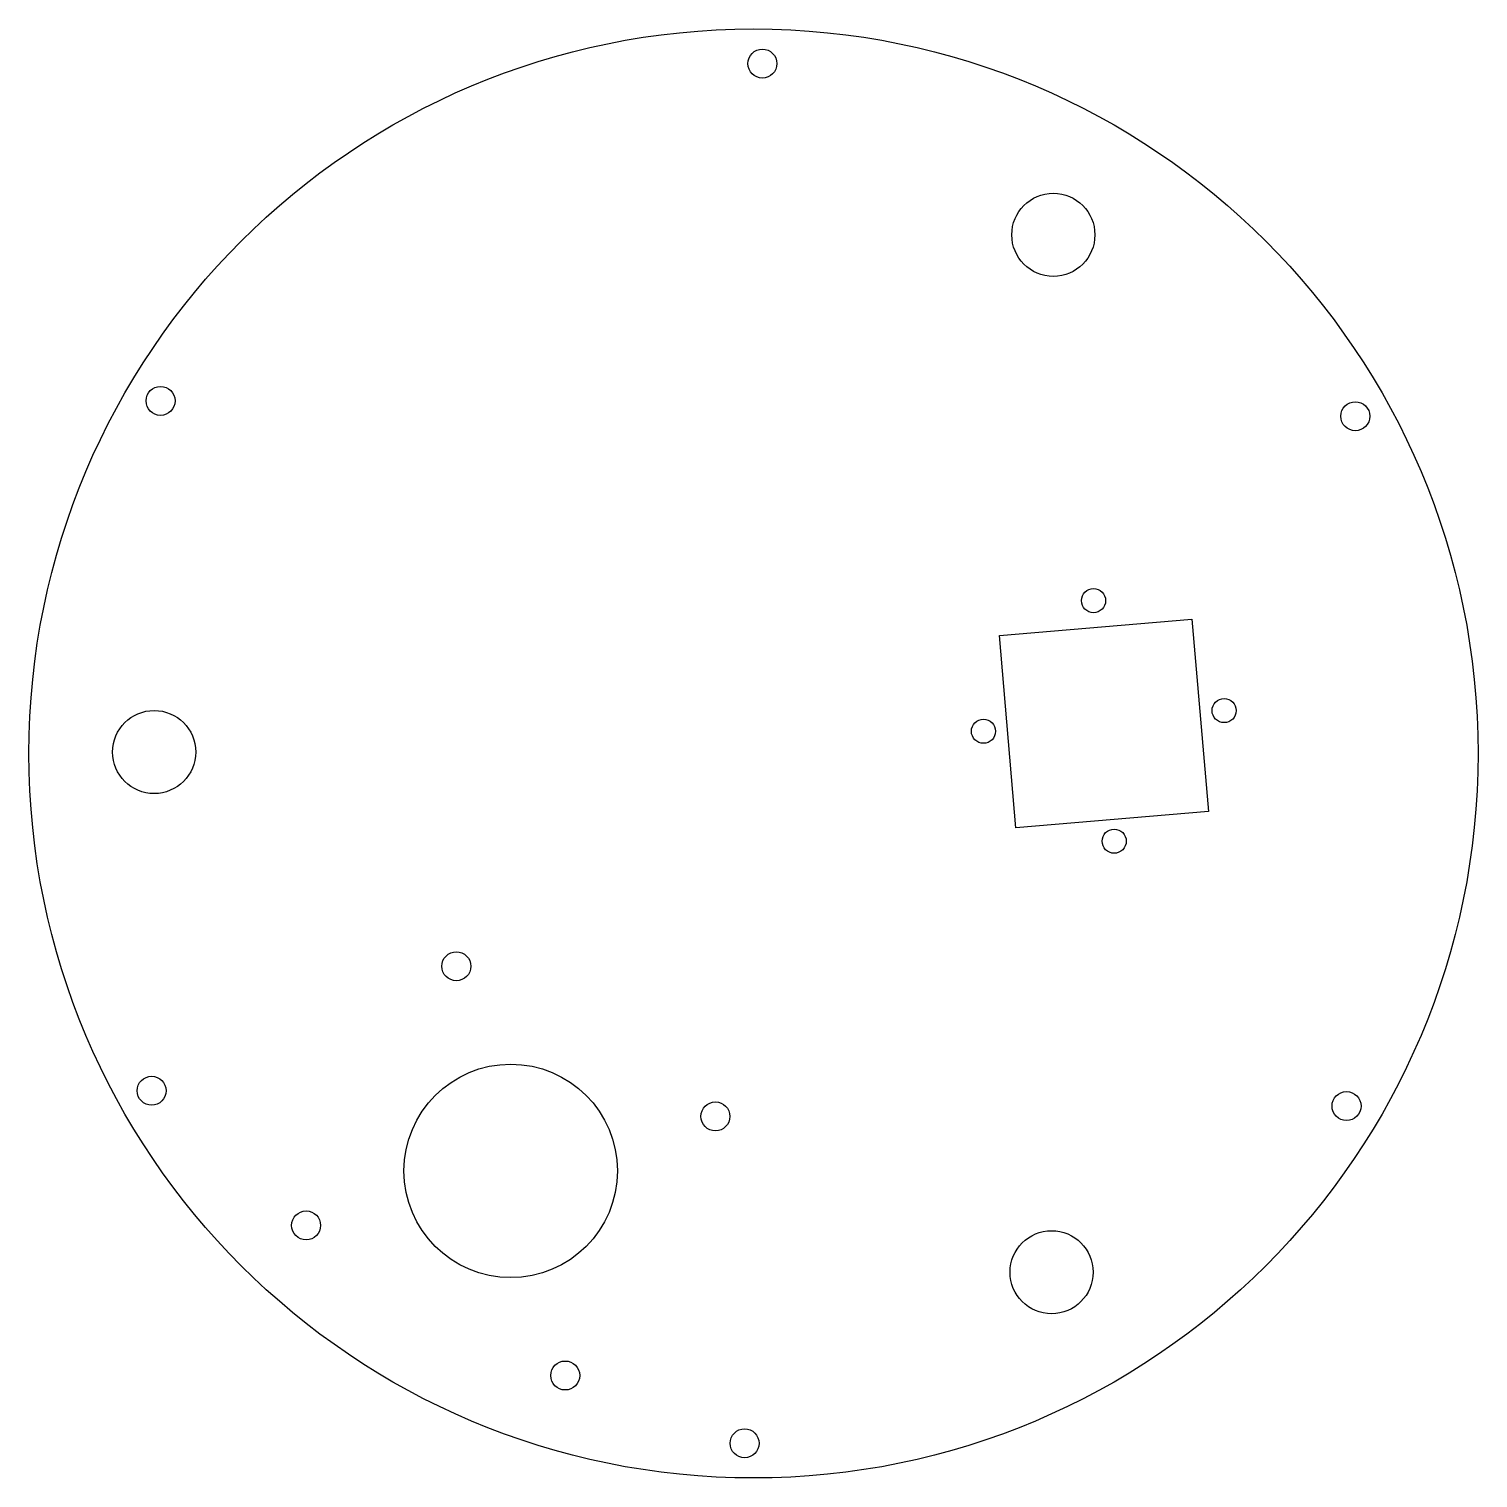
# Model space of a CAD drawing. Header units: millimetres. Extents: x -171 to -21, y -45 to 105.
import ezdxf

# ---------------------------------------------------------------- set-up
doc = ezdxf.new("R2010")
doc.units = ezdxf.units.MM
doc.layers.get('0').update_dxf_attribs({"linetype": 'CONTINUOUS'})

msp = doc.modelspace()

# ---------------------------------------------------------------- linework, layer by layer
msp.add_lwpolyline([(-50.96, 43.88), (-49.25, 23.96), (-69.18, 22.25), (-70.89, 42.18)], close=True)
for centre, radius in [((-96.34, 29.96), 75), ((-95.42, 101.37), 1.5), ((-65.3, 83.65), 4.3), ((-157.72, 66.46), 1.5), ((-34.04, 64.87), 1.5), ((-61.14, 45.78), 1.25), ((-47.62, 34.4), 1.25), ((-158.38, 30.11), 4.3), ((-72.53, 32.26), 1.25), ((-59, 20.88), 1.25), ((-127.1, 7.93), 1.5), ((-121.47, -13.25), 11.05), ((-158.64, -4.95), 1.5), ((-34.95, -6.54), 1.5), ((-100.28, -7.61), 1.5), ((-142.65, -18.89), 1.5), ((-65.48, -23.74), 4.3), ((-115.83, -34.43), 1.5), ((-97.26, -41.45), 1.5)]:
    msp.add_circle(centre, radius)

doc.saveas('drawing.dxf')
